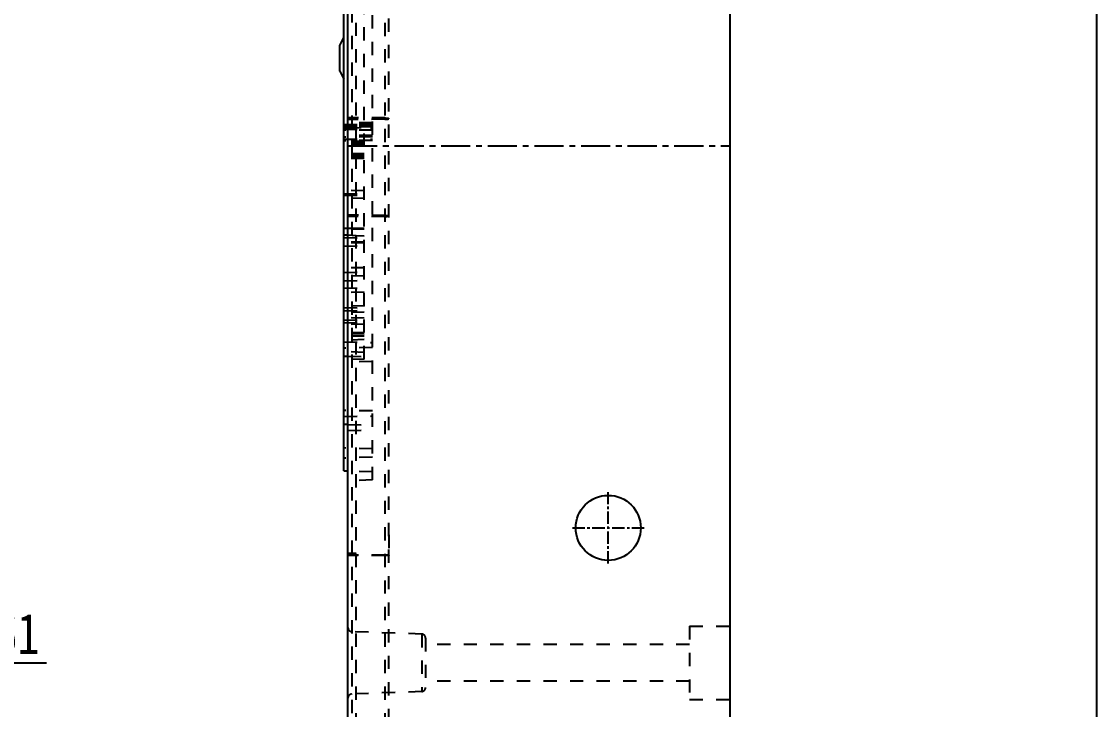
# Model space of a CAD drawing. Header units: millimetres. Extents: x 629 to 2024, y -4394 to 1386.
# Drawn here: x 1324.1 to 1456.3, y -1490.3 to -1405.6 of the extents above; entities that cross this region are included whole.
import ezdxf

# ---------------------------------------------------------------- set-up
doc = ezdxf.new("R2010")
doc.units = ezdxf.units.MM
doc.header["$LTSCALE"] = 16.335
doc.header["$PDMODE"] = 3
doc.header["$PDSIZE"] = 0.3125
doc.linetypes.add('CENTER', pattern=[0.6, 0.375, -0.075, 0.075, -0.075])
doc.linetypes.add('HIDDEN', pattern=[0.2, 0.1, -0.1])
doc.layers.get('0').update_dxf_attribs({"linetype": 'CONTINUOUS'})
doc.layers.get('Defpoints').update_dxf_attribs({"linetype": 'CONTINUOUS'})
doc.layers.add('DEFAULT_2', color=8, linetype='HIDDEN')
doc.styles.get("Standard").update_dxf_attribs({"font": 'txt', "width": 0.8})
doc.dimstyles.new('副本 ISO-25-1', dxfattribs={"dimtxt": 5, "dimasz": 5, "dimexe": 0, "dimexo": 0, "dimgap": 0, "dimtad": 1, "dimtxsty": 'Standard', "dimcen": 0, "dimclrd": 4, "dimclre": 4, "dimclrt": 6, "dimazin": 0, "dimtfac": 1, "dimtofl": 0, "dimtmove": 0, "dimatfit": 3, "dimfxl": 0, "dimarcsym": 0})

# ---------------------------------------------------------------- blocks, each defined once
blk = doc.blocks.new('*D383')
at = {"color": 4, "linetype": 'Continuous', "lineweight": -2}
blk.add_line((1217.85, -1326.73), (1327.2, -1326.73), dxfattribs=at)
at = {"layer": 'Defpoints', "color": 0}
for p in [(1217.85, -1326.73), (1311.87, -1326.73), (1209.81, -1420.91)]:
    blk.add_point(p, dxfattribs=at)
at = {"color": 6, "insert": (1319.54, -1323.82), "char_height": 5, "attachment_point": 5}
blk.add_mtext('94,18', dxfattribs=at)
blk = doc.blocks.new('*D389')
at = {"color": 4, "linetype": 'Continuous', "lineweight": -2}
blk.add_line((1243.47, -1484.52), (1327.2, -1484.52), dxfattribs=at)
at = {"layer": 'Defpoints', "color": 0}
for p in [(1209.81, -1420.91), (1243.47, -1484.52), (1311.87, -1484.52)]:
    blk.add_point(p, dxfattribs=at)
at = {"color": 6, "insert": (1319.54, -1481.6), "char_height": 5, "attachment_point": 5}
blk.add_mtext('63,61', dxfattribs=at)
blk = doc.blocks.new('*D391')
at = {"color": 4, "linetype": 'Continuous', "lineweight": -2}
for p, q in [((1209.81, -1501.6), (1291.87, -1501.6)), ((1291.87, -1501.6), (1301.87, -1507.83)), ((1301.87, -1507.83), (1327.87, -1507.83))]:
    blk.add_line(p, q, dxfattribs=at)
at = {"layer": 'Defpoints', "color": 0}
for p in [(1209.81, -1420.91), (1209.81, -1501.6), (1311.87, -1507.83)]:
    blk.add_point(p, dxfattribs=at)
at = {"color": 6, "insert": (1319.87, -1504.91), "char_height": 5, "attachment_point": 5}
blk.add_mtext('80,69', dxfattribs=at)

msp = doc.modelspace()

# ---------------------------------------------------------------- linework, layer by layer
at = {"color": 7, "linetype": 'Continuous'}
for p, q in [((1364.263, -1580.914), (1364.263, -1260.914)), ((1411.258, -1580.914), (1411.258, -1260.914)), ((1363.76, -1460.898), (1363.76, -1330.133)), ((1363.258, -1408.562), (1363.76, -1407.575)), ((1363.258, -1411.723), (1363.258, -1408.564)), ((1363.258, -1411.725), (1363.76, -1412.712)), ((1363.76, -1418.344), (1364.265, -1418.342)), ((1363.76, -1418.682), (1364.263, -1418.68)), ((1363.76, -1446.771), (1364.263, -1446.781)), ((1364.263, -1455.201), (1363.76, -1455.19)), ((1363.76, -1460.898), (1364.263, -1460.915))]:
    msp.add_line(p, q, dxfattribs=at)
at = {"color": 1, "linetype": 'CENTER', "ltscale": 0.5846}
msp.add_line((1364.263, -1420.914), (1411.258, -1420.914), dxfattribs=at)
at = {"color": 1, "linetype": 'CENTER', "ltscale": 0.248791}
for p, q in [((1396.258, -1472.314), (1396.258, -1463.514)), ((1391.858, -1467.914), (1400.658, -1467.914))]:
    msp.add_line(p, q, dxfattribs=at)
msp.add_lwpolyline([(1065.616, -1206.235), (1456.273, -1206.235), (1456.273, -1636.122), (1065.616, -1636.122)], close=True)
msp.add_circle((1396.258, -1467.914), 4)
at = {"layer": 'DEFAULT_2', "color": 8, "linetype": 'HIDDEN'}
for p, q in [((1365.268, -1518.474), (1365.268, -1293.354)), ((1364.765, -1516.831), (1364.765, -1294.996)), ((1368.812, -1311.022), (1368.812, -1511.952)), ((1369.287, -1511.416), (1369.287, -1311.558)), ((1367.278, -1462.026), (1367.278, -1329.005)), ((1366.273, -1447.164), (1366.273, -1340.851)), ((1368.812, -1417.486), (1364.263, -1417.45)), ((1368.803, -1417.646), (1364.263, -1417.67)), ((1363.76, -1418.306), (1367.278, -1418.283)), ((1363.76, -1418.517), (1367.278, -1418.53)), ((1363.76, -1418.605), (1367.278, -1418.628)), ((1363.76, -1418.655), (1367.278, -1418.641)), ((1363.76, -1418.844), (1367.278, -1418.821)), ((1363.76, -1418.851), (1367.278, -1418.864)), ((1367.278, -1418.973), (1363.76, -1418.987)), ((1367.278, -1418.219), (1364.263, -1418.208)), ((1367.278, -1418.561), (1364.263, -1418.55)), ((1364.263, -1418.68), (1367.278, -1418.669)), ((1367.278, -1418.091), (1364.265, -1418.071)), ((1367.278, -1418.33), (1364.265, -1418.342)), ((1367.278, -1419.819), (1363.76, -1419.838)), ((1367.278, -1420.267), (1363.76, -1420.286)), ((1366.273, -1420.386), (1363.76, -1420.373)), ((1363.763, -1420.088), (1367.278, -1420.107)), ((1367.278, -1419.656), (1364.263, -1419.644)), ((1366.273, -1420.509), (1363.76, -1420.522)), ((1366.273, -1420.745), (1363.76, -1420.732)), ((1366.273, -1420.869), (1363.76, -1420.882)), ((1366.273, -1421.883), (1363.76, -1421.87)), ((1366.273, -1421.976), (1363.76, -1421.963)), ((1366.273, -1422.007), (1363.76, -1422.02)), ((1366.273, -1422.099), (1363.76, -1422.113)), ((1366.273, -1422.228), (1363.76, -1422.214)), ((1366.273, -1422.335), (1363.76, -1422.322)), ((1366.273, -1422.356), (1363.76, -1422.369)), ((1366.273, -1422.459), (1363.76, -1422.472)), ((1366.273, -1426.448), (1363.76, -1426.394)), ((1363.76, -1426.78), (1366.273, -1426.834)), ((1363.76, -1427.013), (1366.273, -1426.959)), ((1366.273, -1427.344), (1363.76, -1427.398)), ((1368.812, -1429.469), (1364.263, -1429.442)), ((1368.803, -1429.594), (1364.263, -1429.612)), ((1363.76, -1431.036), (1364.263, -1431.039)), ((1364.263, -1431.039), (1365.268, -1431.045)), ((1365.268, -1431.045), (1366.273, -1431.051)), ((1366.273, -1431.166), (1363.76, -1431.175)), ((1364.263, -1431.92), (1363.76, -1431.896)), ((1363.76, -1432.182), (1366.273, -1432.236)), ((1365.268, -1431.969), (1364.263, -1431.92)), ((1366.273, -1432.018), (1365.268, -1431.969)), ((1366.273, -1432.747), (1363.76, -1432.801)), ((1366.273, -1432.843), (1363.76, -1432.843)), ((1363.76, -1433.274), (1366.273, -1433.155)), ((1366.273, -1435.938), (1363.76, -1435.884)), ((1363.76, -1436.502), (1366.273, -1436.448)), ((1366.273, -1436.938), (1363.76, -1436.884)), ((1363.76, -1437.503), (1366.273, -1437.449)), ((1363.76, -1438.369), (1366.273, -1438.423)), ((1366.273, -1438.934), (1363.76, -1438.988)), ((1366.273, -1440.64), (1363.76, -1440.586)), ((1363.76, -1440.822), (1366.273, -1440.876)), ((1363.76, -1441.205), (1366.273, -1441.151)), ((1366.273, -1441.387), (1363.76, -1441.441)), ((1366.273, -1442.125), (1363.76, -1442.071)), ((1363.76, -1442.307), (1366.273, -1442.361)), ((1363.76, -1442.69), (1366.273, -1442.636)), ((1366.273, -1442.872), (1363.76, -1442.926)), ((1366.273, -1443.923), (1363.76, -1443.835)), ((1366.273, -1444.064), (1363.76, -1444.037)), ((1366.273, -1444.324), (1363.76, -1444.351)), ((1366.273, -1444.752), (1363.76, -1444.84)), ((1363.76, -1445.038), (1367.278, -1445.114)), ((1367.278, -1445.732), (1363.76, -1445.808)), ((1366.273, -1446.335), (1363.76, -1446.247)), ((1364.263, -1446.781), (1367.278, -1446.846)), ((1366.273, -1447.164), (1363.76, -1447.252)), ((1367.278, -1447.465), (1364.263, -1447.53)), ((1367.278, -1453.533), (1363.76, -1453.457)), ((1363.76, -1454.227), (1367.278, -1454.152)), ((1364.263, -1455.201), (1367.278, -1455.265)), ((1364.263, -1455.949), (1367.278, -1455.884)), ((1367.278, -1458.207), (1363.76, -1458.084)), ((1367.278, -1459.212), (1363.76, -1459.335)), ((1367.278, -1461.021), (1364.263, -1460.915)), ((1367.278, -1462.026), (1364.263, -1462.131)), ((1368.812, -1471.286), (1364.263, -1471.279)), ((1368.803, -1471.318), (1364.263, -1471.323)), ((1373.325, -1480.985), (1364.748, -1480.686)), ((1373.325, -1480.985), (1373.325, -1488.054)), ((1406.258, -1480.02), (1411.258, -1480.02)), ((1406.258, -1480.021), (1406.258, -1489.018)), ((1373.81, -1481.487), (1373.81, -1487.552)), ((1406.258, -1482.27), (1373.81, -1482.27)), ((1406.258, -1486.77), (1373.81, -1486.77)), ((1373.325, -1488.054), (1364.748, -1488.354)), ((1406.258, -1489.02), (1411.258, -1489.02))]:
    msp.add_line(p, q, dxfattribs=at)
for centre, radius, start, end in [((1746.164, -1469.833), 376.88, 179.83835, 180.22288), ((1364.765, -1480.184), 0.502, 180, 268), ((1373.308, -1481.487), 0.502, 0, 88), ((1373.308, -1487.552), 0.502, 272, 0), ((1364.765, -1488.856), 0.502, 92, 180)]:
    msp.add_arc(centre, radius, start, end, dxfattribs=at)
for points, knots in [([(1368.803, -1417.646), (1368.866, -1417.646), (1368.984, -1417.643), (1369.146, -1417.622), (1369.232, -1417.613), (1369.292, -1417.577), (1369.287, -1417.566)], [0, 0, 0, 0, 0.3792488, 0.7158817, 0.9239341, 1, 1, 1, 1]), ([(1368.803, -1417.646), (1368.866, -1417.646), (1368.987, -1417.641), (1369.124, -1417.63), (1369.217, -1417.609), (1369.256, -1417.6), (1369.293, -1417.577), (1369.286, -1417.566)], [0, 0, 0, 0, 0.3792749, 0.7153415, 0.8378311, 0.9251725, 1, 1, 1, 1]), ([(1368.812, -1417.486), (1368.871, -1417.486), (1368.983, -1417.49), (1369.136, -1417.504), (1369.227, -1417.523), (1369.287, -1417.546), (1369.288, -1417.561)], [0, 0, 0, 0, 0.3650646, 0.6939769, 0.9091477, 1, 1, 1, 1]), ([(1368.803, -1429.594), (1368.866, -1429.594), (1368.982, -1429.592), (1369.148, -1429.575), (1369.225, -1429.57), (1369.292, -1429.541), (1369.287, -1429.532)], [0, 0, 0, 0, 0.3839312, 0.7240436, 0.9319861, 1, 1, 1, 1]), ([(1368.803, -1429.594), (1368.866, -1429.594), (1368.982, -1429.592), (1369.148, -1429.575), (1369.225, -1429.57), (1369.292, -1429.541), (1369.287, -1429.532)], [0, 0, 0, 0, 0.3839892, 0.7241253, 0.9320439, 1, 1, 1, 1]), ([(1368.812, -1429.469), (1368.871, -1429.47), (1368.982, -1429.473), (1369.137, -1429.483), (1369.223, -1429.5), (1369.286, -1429.514), (1369.288, -1429.528)], [0, 0, 0, 0, 0.3687043, 0.700282, 0.9152792, 1, 1, 1, 1]), ([(1365.268, -1471.084), (1365.268, -1471.082), (1365.259, -1471.081), (1365.238, -1471.076), (1365.179, -1471.073), (1365.09, -1471.068), (1364.963, -1471.064), (1364.808, -1471.061), (1364.571, -1471.058), (1364.387, -1471.057), (1364.263, -1471.057)], [0, 0, 0, 0, 0.0053423, 0.019697, 0.0757589, 0.1674956, 0.2937773, 0.4515548, 0.630202, 1, 1, 1, 1]), ([(1364.974, -1471.067), (1364.921, -1471.065), (1364.684, -1471.059), (1364.447, -1471.057), (1364.263, -1471.057)], [0, 0, 0, 0, 0.2234275, 1, 1, 1, 1]), ([(1364.765, -1471.136), (1364.697, -1471.137), (1364.575, -1471.14), (1364.431, -1471.144), (1364.345, -1471.149), (1364.3, -1471.151), (1364.28, -1471.156), (1364.263, -1471.157), (1364.263, -1471.16)], [0, 0, 0, 0, 0.4066444, 0.7304746, 0.8472443, 0.9310756, 0.9818456, 1, 1, 1, 1]), ([(1364.765, -1471.137), (1364.697, -1471.138), (1364.575, -1471.142), (1364.431, -1471.147), (1364.345, -1471.153), (1364.3, -1471.156), (1364.28, -1471.161), (1364.263, -1471.163), (1364.263, -1471.166)], [0, 0, 0, 0, 0.4061793, 0.729702, 0.8464147, 0.930279, 0.981223, 1, 1, 1, 1]), ([(1364.765, -1471.136), (1364.835, -1471.134), (1364.957, -1471.131), (1365.1, -1471.126), (1365.185, -1471.121), (1365.23, -1471.119), (1365.251, -1471.114), (1365.268, -1471.113), (1365.268, -1471.11)], [0, 0, 0, 0, 0.4128792, 0.730379, 0.8459107, 0.9299596, 0.9813437, 1, 1, 1, 1]), ([(1364.765, -1471.138), (1364.835, -1471.137), (1364.957, -1471.134), (1365.1, -1471.129), (1365.185, -1471.124), (1365.23, -1471.12), (1365.251, -1471.116), (1365.268, -1471.114), (1365.268, -1471.111)], [0, 0, 0, 0, 0.4125579, 0.7298652, 0.8453721, 0.929453, 0.9809566, 1, 1, 1, 1]), ([(1365.268, -1471.09), (1365.268, -1471.083), (1365.229, -1471.085), (1365.186, -1471.074), (1365.087, -1471.072), (1365.016, -1471.068), (1364.974, -1471.067)], [0, 0, 0, 0, 0.0673963, 0.2583815, 0.5705058, 1, 1, 1, 1]), ([(1369.287, -1471.299), (1369.295, -1471.303), (1369.207, -1471.31), (1369.158, -1471.312), (1368.978, -1471.316), (1368.866, -1471.317), (1368.803, -1471.317)], [0, 0, 0, 0, 0.0539288, 0.2621417, 0.6082048, 1, 1, 1, 1]), ([(1369.287, -1471.304), (1369.295, -1471.307), (1369.206, -1471.312), (1369.159, -1471.314), (1368.977, -1471.318), (1368.866, -1471.318), (1368.803, -1471.318)], [0, 0, 0, 0, 0.0533888, 0.26162, 0.6079106, 1, 1, 1, 1]), ([(1369.288, -1471.298), (1369.287, -1471.295), (1369.271, -1471.297), (1369.248, -1471.292), (1369.204, -1471.291), (1369.117, -1471.287), (1368.984, -1471.286), (1368.871, -1471.285), (1368.812, -1471.285)], [0, 0, 0, 0, 0.0200183, 0.0746853, 0.1644703, 0.2895775, 0.6254645, 1, 1, 1, 1]), ([(1369.287, -1471.304), (1369.294, -1471.3), (1369.209, -1471.293), (1369.161, -1471.291), (1368.984, -1471.287), (1368.874, -1471.286), (1368.812, -1471.286)], [0, 0, 0, 0, 0.0534824, 0.260956, 0.6065827, 1, 1, 1, 1])]:
    msp.add_open_spline(points, degree=3, knots=knots, dxfattribs=at)

# ---------------------------------------------------------------- dimensions: what is measured, and where the dimension line sits
for feature_location, offset, picture, middle in [((1217.846, -1326.735), (94.024, 0), '*D383', (1319.537, -1323.818)), ((1243.474, -1484.52), (68.396, 0), '*D389', (1319.537, -1481.603)), ((1209.806, -1501.605), (102.064, -6.224), '*D391', (1319.87, -1504.912))]:
    dim = msp.add_ordinate_dim(feature_location=feature_location, offset=offset, dtype=0, origin=(1209.806, -1420.914), dimstyle='副本 ISO-25-1', override={"dimfxl": 1.25, "dimarcsym": 1})
    dim.commit()
    dim.dimension.update_dxf_attribs({"geometry": picture, "text_midpoint": middle})

doc.saveas('drawing.dxf')
